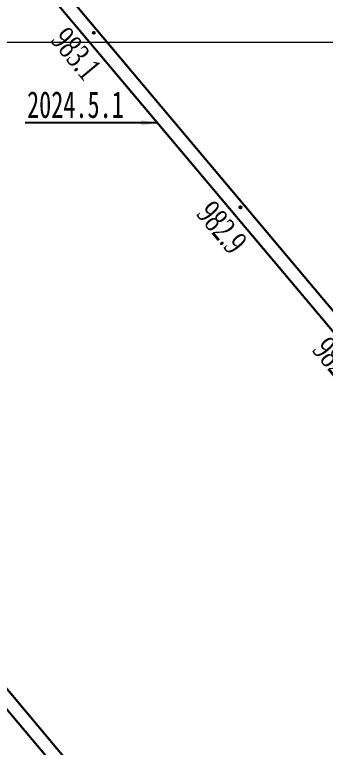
# Model space of a CAD drawing. Header units: millimetres. Extents: x 37412591 to 74834139, y 4258245 to 8527567.
# Drawn here: x 37413794.7 to 37413911.3, y 4260735.2 to 4261010.5 of the extents above; entities that cross this region are included whole.
import ezdxf

# ---------------------------------------------------------------- set-up
doc = ezdxf.new("R2010")
doc.units = ezdxf.units.MM
for name, color, linetype in [('0测量点名称', 7, 'Continuous'), ('6号煤底板等高线', 7, 'Continuous'), ('ZDH', 1, 'Continuous'), ('钻孔', 7, 'Continuous')]:
    doc.layers.add(name, color=color, linetype=linetype)
doc.styles.get("Standard").update_dxf_attribs({"font": 'simfang.ttf', "width": 0.6667})
doc.linetypes.add('447', pattern='A,8,-1,[148,AAA.SHX,S=1,R=0,X=0,Y=0],-1', length=10)
doc.dimstyles.new('ISO-25', dxfattribs={"dimtxt": 2.5, "dimasz": 2.5, "dimexe": 1.25, "dimexo": 0.625, "dimtad": 1, "dimtxsty": 'Standard', "dimcen": 2.5, "dimadec": 0, "dimazin": 0, "dimtfac": 1, "dimtmove": 0, "dimatfit": 3, "dimfxl": 1, "dimarcsym": 0})

msp = doc.modelspace()

# ---------------------------------------------------------------- hatches: boundary and pattern name
at = {"linetype": '447', "ltscale": 0.5}
h = msp.add_hatch(color=0, dxfattribs=at)
h.dxf.hatch_style = 1
h.paths.add_polyline_path([(37413824.01, 4261003.63, 1), (37413824.81, 4261003.63, 1)])
h = msp.add_hatch(color=0, dxfattribs=at)
h.dxf.hatch_style = 1
h.paths.add_polyline_path([(37413879.03, 4260938.11, 1), (37413879.82, 4260938.11, 1)])

# ---------------------------------------------------------------- linework, layer by layer
at = {"color": 0, "lineweight": 30, "ltscale": 5}
for p, q in [((37413489.47, 4261397.14), (37414852.31, 4259773.95)), ((37413349.12, 4261276.6), (37414688.83, 4259680.95)), ((37413385.74, 4261240.75), (37413927.12, 4260595.95)), ((37413816.51, 4261015.4), (37413920.83, 4260891.15))]:
    msp.add_line(p, q, dxfattribs=at)
at = {"color": 0, "linetype": 'ByBlock', "lineweight": 20}
msp.add_line((37416981.26, 4261000, 4910.12), (37412646.51, 4261000, 4910.12), dxfattribs=at)
at = {"color": 0, "linetype": '447', "ltscale": 0.5}
for centre in [(37413824.41, 4261003.63), (37413879.42, 4260938.11)]:
    msp.add_circle(centre, 0.398, dxfattribs=at)
at = {"color": 30, "linetype": 'ByBlock', "lineweight": -3, "ltscale": 0.005}
for p in [(37413824.41, 4261003.63), (37413824.41, 4261003.63), (37413824.41, 4261003.63), (37413879.42, 4260938.11), (37413879.42, 4260938.11), (37413879.42, 4260938.11)]:
    msp.add_point(p, dxfattribs=at)
at = {"color": 2, "linetype": 'ByBlock', "lineweight": -3, "ltscale": 0.005}
for p in [(37413824.41, 4261003.63), (37413879.42, 4260938.11)]:
    msp.add_point(p, dxfattribs=at)
at = {"color": 0, "ltscale": 5}
for p in [(37413824.41, 4261003.63), (37413824.41, 4261003.63, -3), (37413879.42, 4260938.11), (37413879.42, 4260938.11, -3)]:
    msp.add_point(p, dxfattribs=at)
at = {"color": 1}
for p in [(37413824.41, 4261003.63), (37413879.42, 4260938.11)]:
    msp.add_point(p, dxfattribs=at)
at = {"layer": 'ZDH', "color": 0, "lineweight": -3}
for p in [(37413824.28, 4261003.93, 8.99), (37413879.29, 4260938.41, 8.99)]:
    msp.add_point(p, dxfattribs=at)

# ---------------------------------------------------------------- texts
at = {"layer": '0测量点名称', "color": 0, "lineweight": 30, "ltscale": 5, "char_height": 9, "width": 23.085, "attachment_point": 7, "rotation": 309.7605}
for s, insert in [('{\\fTimes New Roman|b0|i0|c0|p18;\\P983.1}', (37413807.71, 4261000.61, 0.01)), ('{\\fTimes New Roman|b0|i0|c0|p18;982.9}', (37413862.39, 4260935.35, 0.01)), ('{\\fTimes New Roman|b0|i0|c0|p18;982.4}', (37413905.82, 4260884.23, 9))]:
    msp.add_mtext(s, dxfattribs=dict(at, insert=insert))
at = {"layer": '钻孔', "color": 0, "insert": (37413799.37, 4260981.7, 6566.89), "char_height": 10, "width": 80.8922, "attachment_point": 1}
msp.add_mtext('2024.5.1', dxfattribs=at)

# ---------------------------------------------------------------- leaders
at = {"layer": '6号煤底板等高线'}
msp.add_leader([(37413848.27, 4260969.8), (37413798.61, 4260969.8)], dimstyle='ISO-25', override={"dimasz": 6, "dimgap": 0.625, "dimtad": 0, "dimzin": 0}, dxfattribs=at)

doc.saveas('drawing.dxf')
